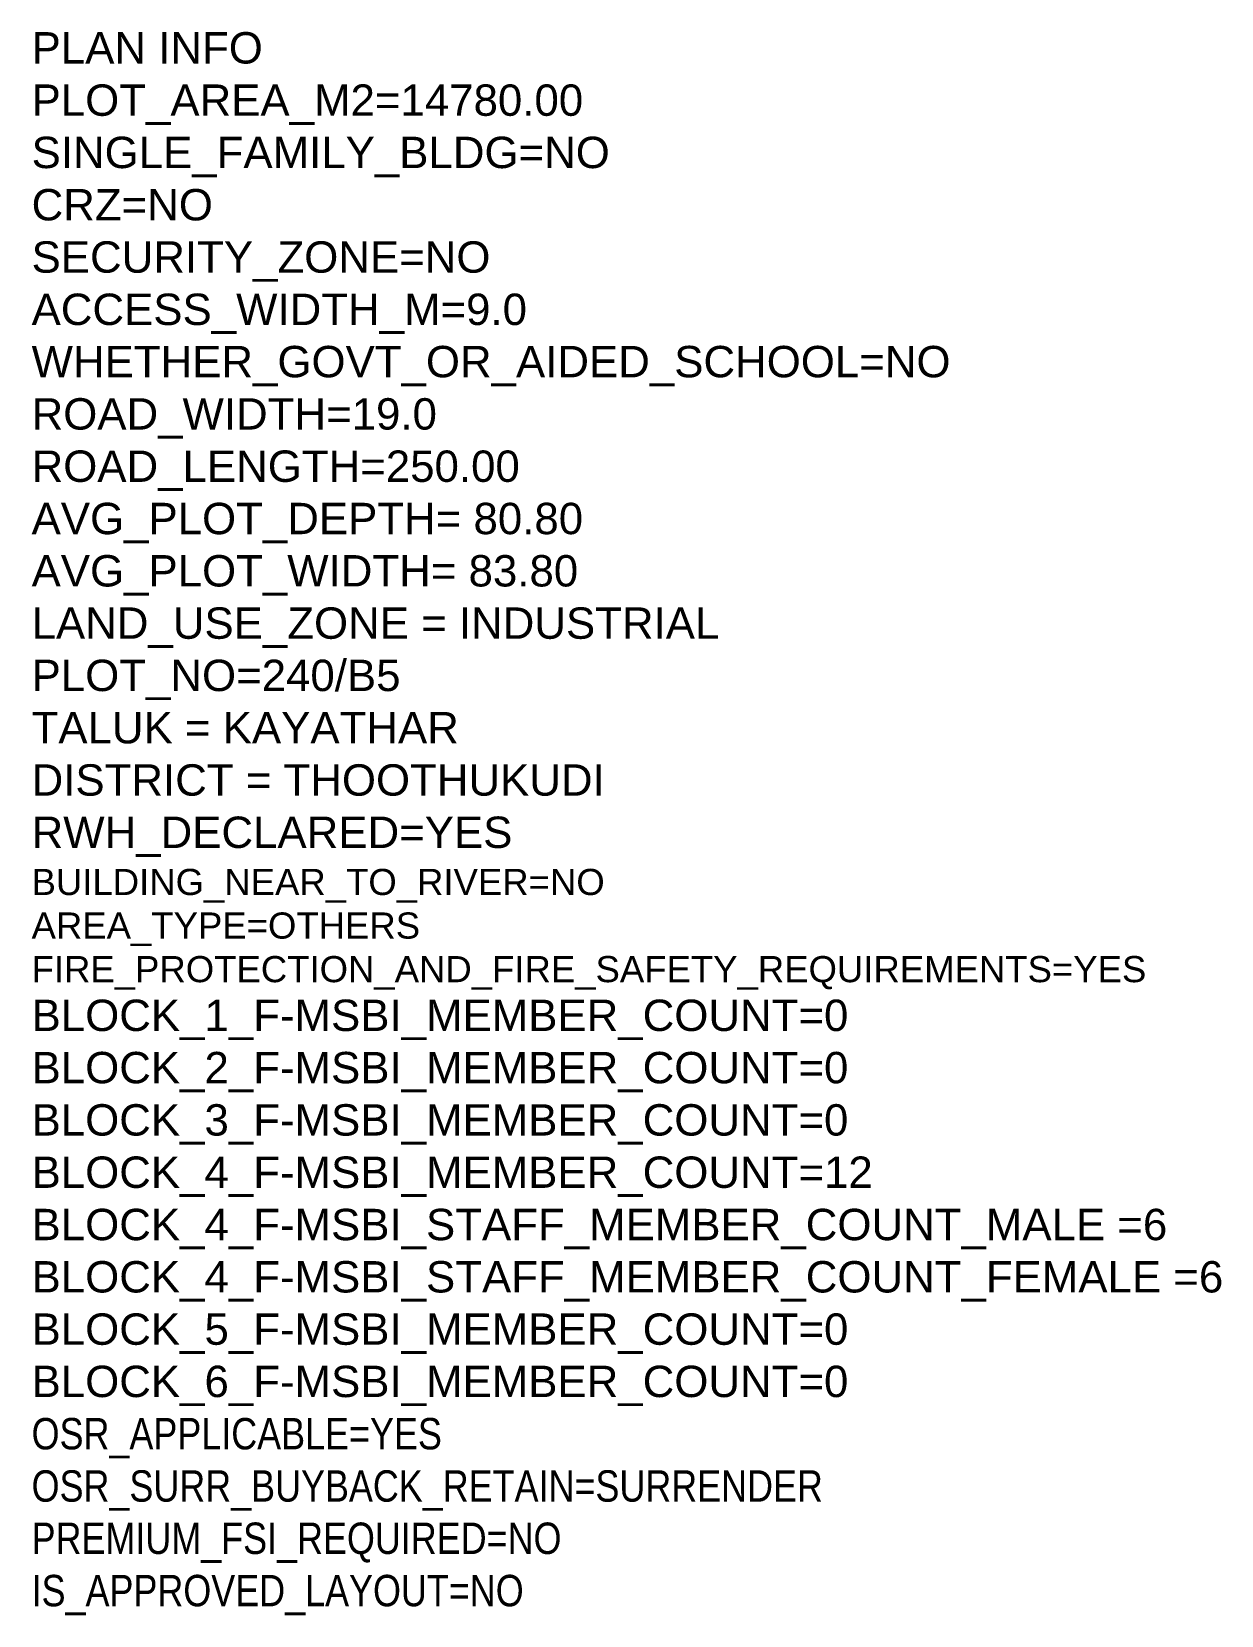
# Model space of a CAD drawing. Header units: metres. Extents: x -941 to 1333, y -28 to 1490.
# Drawn here: x 836.2 to 874.1, y 705.9 to 756.3 of the extents above; entities that cross this region are included whole.
import ezdxf

# ---------------------------------------------------------------- set-up
doc = ezdxf.new("R2010")
doc.units = ezdxf.units.M
doc.layers.add('PLAN_INFO', color=1, linetype='Continuous')
doc.styles.get("Standard").update_dxf_attribs({"font": 'arial.ttf'})

msp = doc.modelspace()

# ---------------------------------------------------------------- texts
at = {"layer": 'PLAN_INFO', "insert": (836.1528, 756.32237), "char_height": 1, "width": 39.8904802, "attachment_point": 1}
msp.add_mtext('PLAN INFO\\PPLOT_AREA_M2=14780.00\\PSINGLE_FAMILY_BLDG=NO\\PCRZ=NO\\PSECURITY_ZONE=NO\\PACCESS_WIDTH_M=9.0\\PWHETHER_GOVT_OR_AIDED_SCHOOL=NO\\PROAD_WIDTH=19.0\\PROAD_LENGTH=250.00\\PAVG_PLOT_DEPTH= 80.80\\PAVG_PLOT_WIDTH= 83.80\\PLAND_USE_ZONE = INDUSTRIAL\\PPLOT_NO=240/B5\\PTALUK = KAYATHAR\\PDISTRICT = THOOTHUKUDI\\PRWH_DECLARED=YES\\P{\\H0.83333x;BUILDING_NEAR_TO_RIVER=NO\\PAREA_TYPE=OTHERS\\PFIRE_PROTECTION_AND_FIRE_SAFETY_REQUIREMENTS=YES\\P}BLOCK_1_F-MSBI_MEMBER_COUNT=0\\PBLOCK_2_F-MSBI_MEMBER_COUNT=0\\PBLOCK_3_F-MSBI_MEMBER_COUNT=0\\PBLOCK_4_F-MSBI_MEMBER_COUNT=12\\PBLOCK_4_F-MSBI_STAFF_MEMBER_COUNT_MALE =6\\PBLOCK_4_F-MSBI_STAFF_MEMBER_COUNT_FEMALE =6\\PBLOCK_5_F-MSBI_MEMBER_COUNT=0\\PBLOCK_6_F-MSBI_MEMBER_COUNT=0\\P{\\fSwis721 BlkCn BT|b0|i0|c0|p34;OSR_APPLICABLE=YES\\POSR_SURR_BUYBACK_RETAIN=SURRENDER\\PPREMIUM_FSI_REQUIRED=NO\\PIS_APPROVED_LAYOUT=NO}', dxfattribs=at)

doc.saveas('drawing.dxf')
